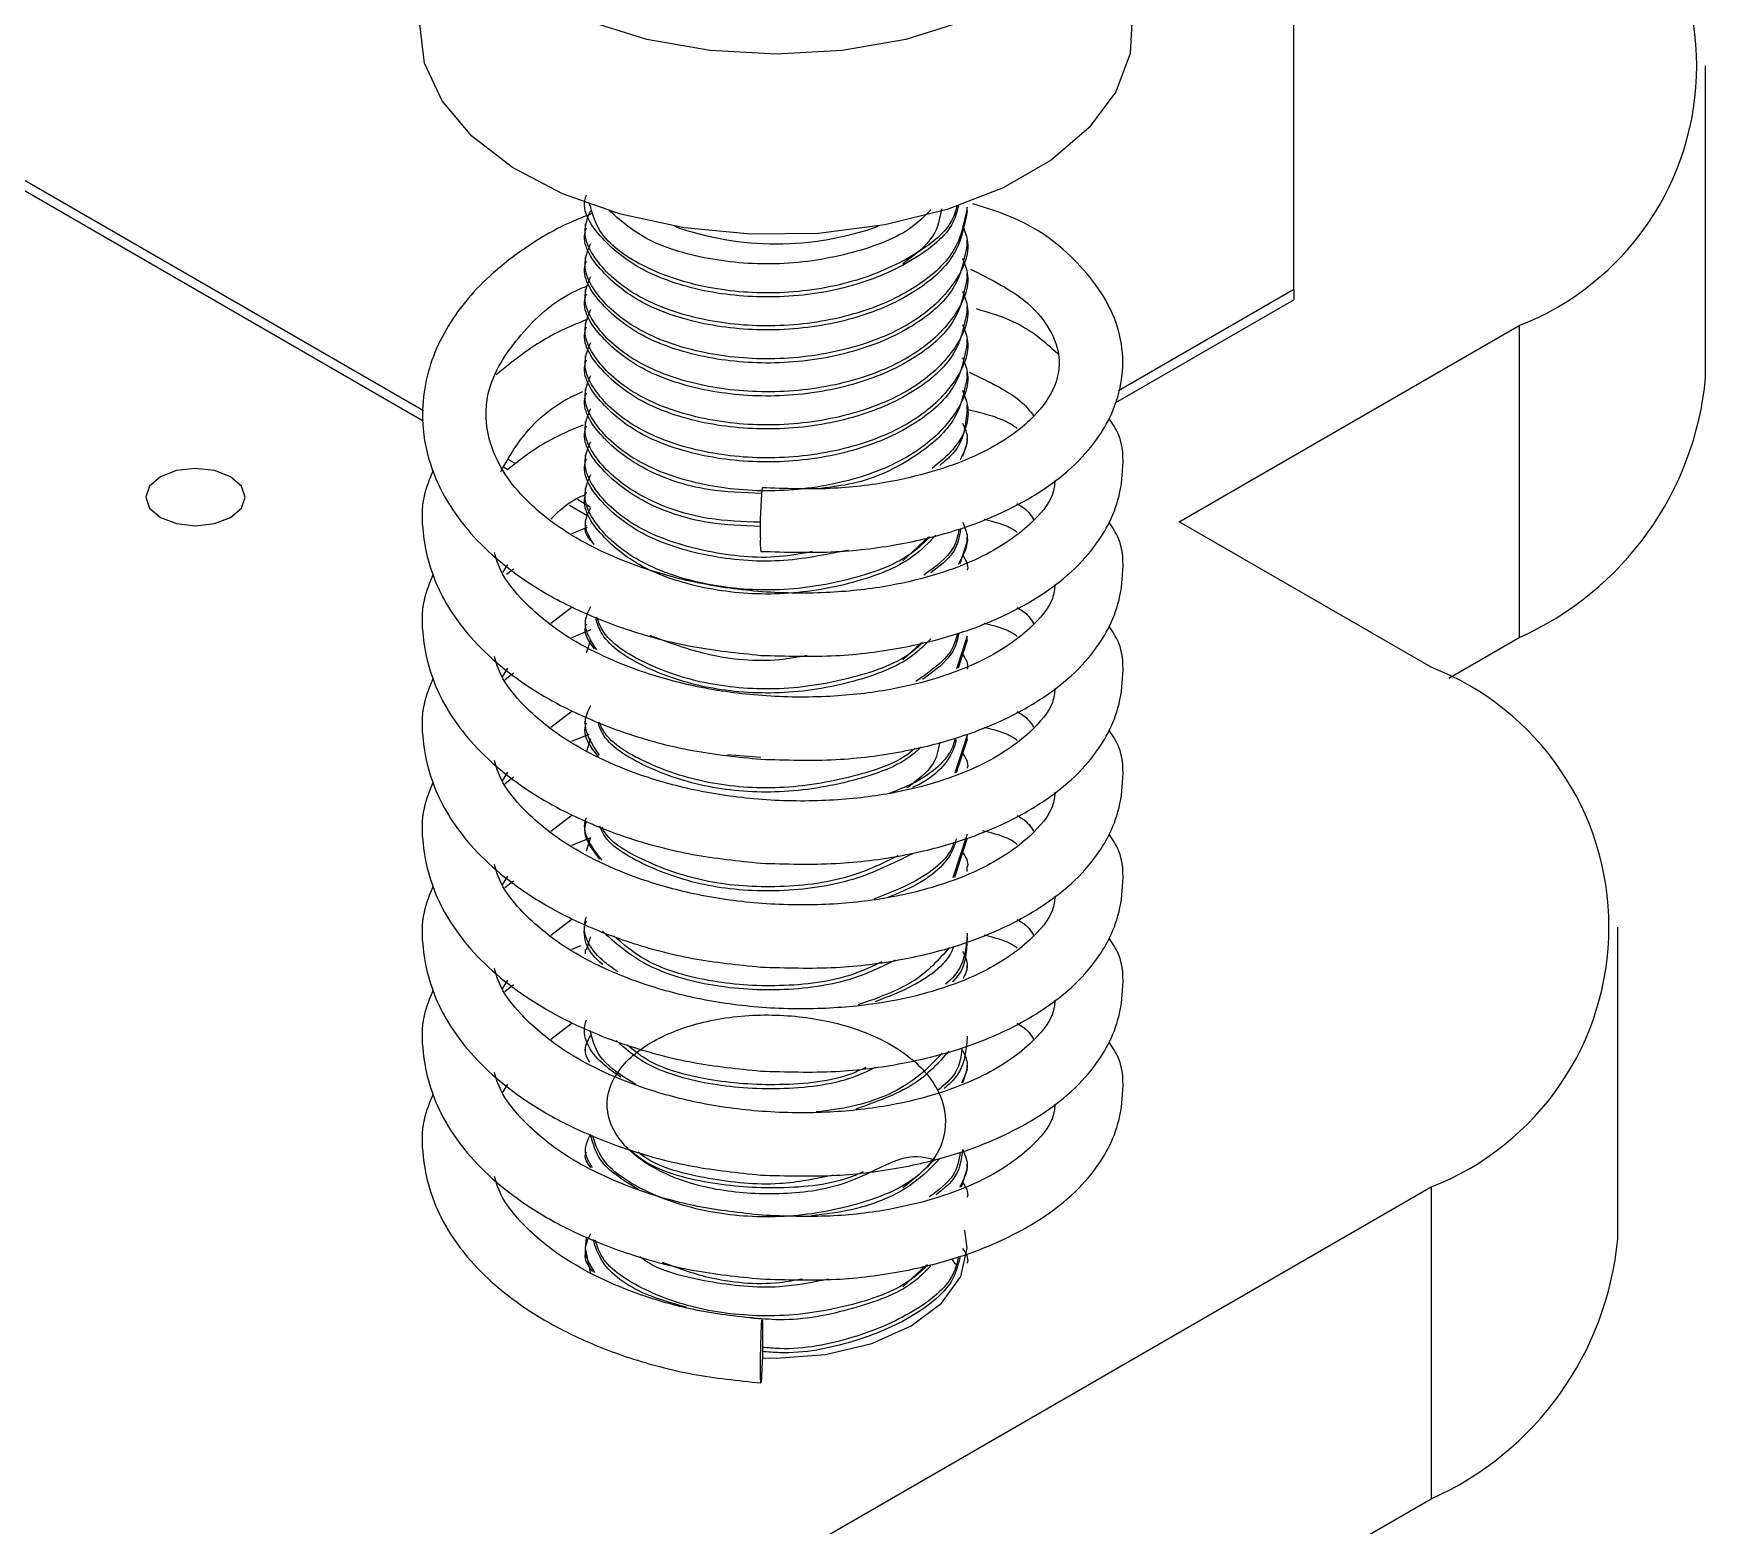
# Model space of a CAD drawing. Header units: millimetres. Extents: x 5 to 292, y 4 to 204.
# Drawn here: x 238.32 to 251.45, y 137.35 to 149.07 of the extents above; entities that cross this region are included whole.
import ezdxf

# ---------------------------------------------------------------- set-up
doc = ezdxf.new("R2010")
doc.units = ezdxf.units.MM

msp = doc.modelspace()

# ---------------------------------------------------------------- linework, layer by layer
at = {"color": 7, "linetype": 'Continuous', "lineweight": 25}
for p, q in [((248.216, 147.063), (248.216, 155.636)), ((236.314, 148.954), (241.378, 146.03)), ((236.35, 149.014), (241.38, 146.11)), ((251.448, 146.368), (251.448, 148.818)), ((245.65, 147.675), (245.65, 147.708)), ((242.65, 147.578), (242.65, 147.546)), ((245.65, 147.416), (245.65, 147.449)), ((242.65, 147.319), (242.65, 147.287)), ((245.65, 147.157), (245.65, 147.189)), ((242.65, 147.06), (242.65, 147.027)), ((246.816, 146.173), (248.216, 146.981)), ((246.838, 146.267), (248.216, 147.063)), ((248.216, 147.063), (248.216, 146.981)), ((245.65, 146.898), (245.65, 146.93)), ((242.65, 146.8), (242.65, 146.768)), ((247.315, 145.236), (249.984, 146.777)), ((249.984, 146.777), (249.984, 144.327)), ((245.65, 146.638), (245.65, 146.671)), ((242.65, 146.541), (242.65, 146.509)), ((245.65, 146.379), (245.65, 146.412)), ((242.65, 146.282), (242.65, 146.25)), ((245.65, 146.12), (245.65, 146.152)), ((242.65, 146.023), (242.65, 145.99)), ((242.65, 145.763), (242.65, 145.731)), ((245.649, 145.861), (245.614, 145.75)), ((245.65, 145.861), (245.65, 145.893)), ((242.01, 145.665), (242.043, 145.646)), ((242.048, 145.725), (242.103, 145.693)), ((242.65, 145.504), (242.65, 145.472)), ((242.588, 145.413), (242.69, 145.354)), ((242.526, 145.367), (242.671, 145.283)), ((242.65, 145.245), (242.65, 145.212)), ((242.664, 145.191), (242.543, 145.142)), ((245.346, 145.117), (245.145, 144.93)), ((245.65, 145.083), (245.65, 145.115)), ((249.294, 144.093), (247.315, 145.236)), ((245.649, 145.083), (245.592, 144.906)), ((242.003, 144.838), (242.043, 144.901)), ((242.087, 144.864), (242.033, 144.821)), ((242.379, 144.439), (242.548, 144.567)), ((242.65, 144.467), (242.65, 144.435)), ((242.693, 144.387), (242.543, 144.325)), ((245.649, 144.338), (245.566, 144.082)), ((245.65, 144.305), (245.65, 144.338)), ((249.433, 144.009), (249.984, 144.327)), ((242.659, 144.207), (242.693, 144.311)), ((245.289, 144.286), (245.145, 144.152)), ((245.649, 144.305), (245.578, 144.085)), ((242, 144.017), (242.043, 144.085)), ((242.087, 144.047), (242.018, 143.993)), ((242.379, 143.623), (242.548, 143.75)), ((242.65, 143.689), (242.65, 143.657)), ((242.679, 143.565), (242.543, 143.509)), ((242.659, 143.429), (242.693, 143.534)), ((245.649, 143.56), (245.552, 143.261)), ((245.65, 143.527), (245.65, 143.56)), ((244.03, 143.385), (243.766, 143.405)), ((245.649, 143.527), (245.564, 143.264)), ((242, 143.2), (242.043, 143.268)), ((242.087, 143.231), (242.018, 143.176)), ((242.379, 142.806), (242.548, 142.934)), ((242.693, 142.754), (242.543, 142.692)), ((242.659, 142.652), (242.693, 142.756)), ((245.649, 142.782), (245.538, 142.44)), ((245.649, 142.75), (245.55, 142.443)), ((245.65, 142.49), (245.65, 142.523)), ((242, 142.384), (242.043, 142.452)), ((242.087, 142.414), (242.018, 142.36)), ((242.379, 141.99), (242.548, 142.117)), ((242.659, 141.874), (242.693, 141.978)), ((250.759, 139.602), (250.759, 142.052)), ((242.616, 141.906), (242.543, 141.876)), ((242.65, 141.875), (242.65, 141.842)), ((245.65, 141.713), (245.65, 141.745)), ((242, 141.567), (242.043, 141.635)), ((242.087, 141.598), (242.018, 141.543)), ((242.379, 141.173), (242.548, 141.3)), ((242.65, 141.097), (242.65, 141.064)), ((245.649, 140.935), (245.614, 140.825)), ((245.65, 140.935), (245.65, 140.967)), ((242, 140.751), (242.043, 140.819)), ((242.65, 140.319), (242.65, 140.287)), ((245.649, 140.157), (245.602, 140.01)), ((245.65, 140.157), (245.65, 140.19)), ((243.319, 136.561), (249.294, 140.011)), ((249.294, 140.011), (249.294, 137.561)), ((242.65, 139.541), (242.65, 139.531)), ((245.328, 139.397), (245.145, 139.226)), ((245.526, 139.447), (245.558, 139.401)), ((243.319, 134.112), (249.294, 137.561))]:
    msp.add_line(p, q, dxfattribs=at)
at = {"color": 7, "linetype": 'Continuous', "lineweight": 25, "flags": 128}
for points in [[(246.945, 149.207), (246.93, 148.915), (246.817, 148.615), (246.608, 148.333), (246.309, 148.078), (245.933, 147.861), (245.492, 147.689), (245.003, 147.568), (244.483, 147.502), (243.95, 147.495), (243.426, 147.546), (242.927, 147.653), (242.472, 147.813), (242.078, 148.02), (241.759, 148.266), (241.527, 148.542), (241.389, 148.839), (241.351, 149.146), (241.356, 149.207)], [(245.626, 149.168), (245.167, 149.026), (244.669, 148.939), (244.15, 148.909), (243.632, 148.939), (243.133, 149.026), (242.674, 149.168)], [(239.865, 145.589), (239.739, 145.638), (239.589, 145.655), (239.44, 145.638), (239.314, 145.589), (239.229, 145.516), (239.199, 145.43), (239.229, 145.344), (239.314, 145.271), (239.44, 145.222), (239.589, 145.205), (239.739, 145.222), (239.865, 145.271), (239.95, 145.344), (239.979, 145.43), (239.95, 145.516), (239.865, 145.589)], [(242.657, 139.612), (242.65, 139.531), (242.688, 139.338)], [(244.04, 138.668), (244.15, 138.665), (244.538, 138.695), (244.9, 138.781), (245.211, 138.919), (245.449, 139.098), (245.599, 139.307), (245.65, 139.531), (245.63, 139.671)], [(244.043, 138.866), (244.042, 138.776), (244.041, 138.679), (244.038, 138.588), (244.034, 138.517), (244.031, 138.478), (244.028, 138.475), (244.026, 138.51), (244.026, 138.577), (244.026, 138.666), (244.028, 138.764), (244.031, 138.855), (244.034, 138.925), (244.038, 138.965), (244.041, 138.968), (244.042, 138.933), (244.043, 138.866)]]:
    msp.add_lwpolyline(points, dxfattribs=at)
at = {"color": 7, "linetype": 'Continuous', "lineweight": 25}
for centre, radius, start, end in [((249.189, 148.818), 2.19, 291.2683, 68.7316), ((244.15, 149.812), 2.392, 250.4576, 289.5425), ((248.968, 146.602), 2.492, 294.0679, 354.612), ((247.406, 145.189), 3.382, 174.6564, 181.3427), ((244.507, 145.073), 0.483, 175.7054, 188.2862), ((248.5, 142.052), 2.19, 291.2683, 68.7318), ((248.278, 139.836), 2.492, 294.0683, 354.6117)]:
    msp.add_arc(centre, radius, start, end, dxfattribs=at)
for points, knots in [([(245.581, 147.724), (245.57, 147.678), (245.531, 147.517), (245.239, 147.282), (244.763, 147.071), (244.183, 146.982), (243.602, 147.026), (243.094, 147.191), (242.764, 147.454), (242.616, 147.682), (242.656, 147.796), (242.659, 147.804)], [0, 0, 0, 0, 0.0530441, 0.185522, 0.3175727, 0.4534349, 0.5840381, 0.7182261, 0.8532737, 0.9897232, 1, 1, 1, 1]), ([(245.57, 147.722), (245.561, 147.688), (245.523, 147.538), (245.238, 147.315), (244.763, 147.104), (244.183, 147.014), (243.6, 147.058), (243.103, 147.223), (242.761, 147.464), (242.707, 147.653), (242.684, 147.735)], [0, 0, 0, 0, 0.041887, 0.182439, 0.322537, 0.466678, 0.605241, 0.747606, 0.890884, 1, 1, 1, 1]), ([(244.029, 145.004), (244.226, 144.998), (244.606, 144.986), (245.13, 145.054), (245.565, 145.162), (245.993, 145.328), (246.345, 145.54), (246.59, 145.773), (246.739, 145.982), (246.838, 146.2), (246.885, 146.461), (246.841, 146.838), (246.578, 147.251), (246.157, 147.589), (245.805, 147.7), (245.695, 147.735)], [0, 0, 0, 0, 0.08616, 0.165813, 0.237027, 0.298812, 0.397519, 0.464124, 0.510749, 0.56411, 0.624137, 0.689709, 0.819514, 0.943414, 1, 1, 1, 1]), ([(242.703, 147.657), (242.644, 147.634), (242.449, 147.558), (242.177, 147.393), (241.829, 147.123), (241.526, 146.751), (241.375, 146.331), (241.365, 145.934), (241.457, 145.565), (241.717, 145.14), (242.121, 144.793), (242.575, 144.541), (243.003, 144.373), (243.496, 144.242), (243.849, 144.206), (244.029, 144.187)], [0, 0, 0, 0, 0.029328, 0.096278, 0.156772, 0.258434, 0.362924, 0.42157, 0.498685, 0.596558, 0.711537, 0.776354, 0.84686, 0.921944, 1, 1, 1, 1]), ([(245.649, 147.676), (245.627, 147.557), (245.584, 147.322), (245.245, 147.022), (244.761, 146.813), (244.183, 146.723), (243.602, 146.767), (243.094, 146.931), (242.764, 147.194), (242.616, 147.423), (242.656, 147.537), (242.659, 147.545)], [0, 0, 0, 0, 0.1245, 0.246981, 0.369067, 0.494678, 0.615426, 0.739488, 0.864345, 0.990499, 1, 1, 1, 1]), ([(245.649, 147.708), (245.627, 147.589), (245.584, 147.354), (245.245, 147.054), (244.761, 146.845), (244.183, 146.755), (243.601, 146.799), (243.096, 146.964), (242.757, 147.227), (242.612, 147.491), (242.675, 147.639), (242.693, 147.682)], [0, 0, 0, 0, 0.1195661, 0.237194, 0.3544425, 0.4750753, 0.5910387, 0.710185, 0.8300945, 0.9512488, 1, 1, 1, 1]), ([(245.363, 147.687), (245.319, 147.641), (245.178, 147.495), (244.754, 147.334), (244.185, 147.24), (243.603, 147.287), (243.111, 147.438), (242.921, 147.608), (242.833, 147.687)], [0, 0, 0, 0, 0.084236, 0.270626, 0.462395, 0.646742, 0.836148, 1, 1, 1, 1]), ([(245.447, 147.694), (245.434, 147.62), (245.405, 147.459), (245.237, 147.332), (245.145, 147.263)], [0, 0, 0, 0, 0.458959, 1, 1, 1, 1]), ([(245.614, 147.565), (245.628, 147.527), (245.689, 147.374), (245.565, 147.095), (245.251, 146.795), (244.76, 146.586), (244.184, 146.496), (243.601, 146.54), (243.096, 146.704), (242.757, 146.968), (242.612, 147.231), (242.675, 147.38), (242.693, 147.422)], [0, 0, 0, 0, 0.037761, 0.153655, 0.266729, 0.379438, 0.4954, 0.606873, 0.721406, 0.836673, 0.953136, 1, 1, 1, 1]), ([(245.649, 147.416), (245.627, 147.298), (245.584, 147.062), (245.245, 146.762), (244.761, 146.553), (244.183, 146.463), (243.602, 146.508), (243.094, 146.672), (242.764, 146.935), (242.616, 147.164), (242.656, 147.278), (242.659, 147.286)], [0, 0, 0, 0, 0.1245, 0.246981, 0.369067, 0.494678, 0.615426, 0.739488, 0.864345, 0.990499, 1, 1, 1, 1]), ([(245.614, 147.306), (245.628, 147.268), (245.689, 147.115), (245.565, 146.835), (245.251, 146.536), (244.76, 146.326), (244.184, 146.237), (243.601, 146.281), (243.096, 146.445), (242.757, 146.709), (242.612, 146.972), (242.675, 147.12), (242.693, 147.163)], [0, 0, 0, 0, 0.037761, 0.153655, 0.266729, 0.379438, 0.4954, 0.606873, 0.721406, 0.836673, 0.953136, 1, 1, 1, 1]), ([(245.675, 147.222), (245.824, 147.147), (246.108, 147.003), (246.312, 146.749), (246.391, 146.517), (246.352, 146.287), (246.145, 146.007), (245.741, 145.737), (245.169, 145.557), (244.566, 145.484), (244.218, 145.497), (244.039, 145.504)], [0, 0, 0, 0, 0.115808, 0.221929, 0.317553, 0.436015, 0.535031, 0.66094, 0.814801, 0.904488, 1, 1, 1, 1]), ([(246.339, 145.561), (246.336, 145.524), (246.324, 145.415), (246.139, 145.19), (245.744, 144.921), (245.168, 144.739), (244.566, 144.671), (244.046, 144.675), (243.54, 144.745), (242.99, 144.895), (242.497, 145.133), (242.157, 145.419), (241.954, 145.697), (241.853, 145.993), (241.881, 146.34), (242.137, 146.726), (242.429, 146.995), (242.652, 147.084), (242.669, 147.091)], [0, 0, 0, 0, 0.03051, 0.09241, 0.171122, 0.267308, 0.323376, 0.383085, 0.44044, 0.493026, 0.579713, 0.643679, 0.687008, 0.750283, 0.829419, 0.912467, 0.993449, 1, 1, 1, 1]), ([(245.649, 147.157), (245.627, 147.038), (245.584, 146.803), (245.245, 146.503), (244.761, 146.294), (244.183, 146.204), (243.602, 146.248), (243.094, 146.413), (242.764, 146.676), (242.616, 146.904), (242.656, 147.018), (242.659, 147.026)], [0, 0, 0, 0, 0.1245, 0.246981, 0.369067, 0.494678, 0.615426, 0.739488, 0.864345, 0.990499, 1, 1, 1, 1]), ([(245.614, 147.047), (245.628, 147.009), (245.689, 146.855), (245.565, 146.576), (245.251, 146.277), (244.76, 146.067), (244.184, 145.977), (243.601, 146.021), (243.096, 146.186), (242.757, 146.449), (242.612, 146.713), (242.675, 146.861), (242.693, 146.904)], [0, 0, 0, 0, 0.037761, 0.153655, 0.266729, 0.379438, 0.4954, 0.606873, 0.721406, 0.836673, 0.953136, 1, 1, 1, 1]), ([(242.667, 146.826), (242.62, 146.807), (242.438, 146.736), (242.193, 146.59), (242.023, 146.449), (241.951, 146.39)], [0, 0, 0, 0, 0.1674255, 0.6472757, 1, 1, 1, 1]), ([(245.649, 146.898), (245.627, 146.779), (245.584, 146.544), (245.245, 146.244), (244.761, 146.035), (244.183, 145.945), (243.602, 145.989), (243.094, 146.154), (242.764, 146.417), (242.616, 146.645), (242.656, 146.759), (242.659, 146.767)], [0, 0, 0, 0, 0.1245, 0.246981, 0.369067, 0.494678, 0.615426, 0.739488, 0.864345, 0.990499, 1, 1, 1, 1]), ([(246.362, 146.555), (246.258, 146.648), (246.09, 146.798), (245.825, 146.878), (245.722, 146.909)], [0, 0, 0, 0, 0.613691, 1, 1, 1, 1]), ([(245.614, 146.787), (245.628, 146.75), (245.689, 146.596), (245.565, 146.317), (245.251, 146.017), (244.76, 145.808), (244.184, 145.718), (243.601, 145.762), (243.096, 145.927), (242.757, 146.19), (242.612, 146.454), (242.675, 146.602), (242.693, 146.645)], [0, 0, 0, 0, 0.037761, 0.153655, 0.266729, 0.379438, 0.4954, 0.606873, 0.721406, 0.836673, 0.953136, 1, 1, 1, 1]), ([(245.649, 146.639), (245.627, 146.52), (245.584, 146.285), (245.245, 145.985), (244.761, 145.776), (244.183, 145.686), (243.602, 145.73), (243.094, 145.894), (242.764, 146.157), (242.616, 146.386), (242.656, 146.5), (242.659, 146.508)], [0, 0, 0, 0, 0.1245, 0.246981, 0.369067, 0.494678, 0.615426, 0.739488, 0.864345, 0.990499, 1, 1, 1, 1]), ([(245.614, 146.528), (245.628, 146.49), (245.689, 146.337), (245.565, 146.058), (245.251, 145.758), (244.76, 145.549), (244.184, 145.459), (243.601, 145.503), (243.096, 145.667), (242.757, 145.931), (242.612, 146.194), (242.675, 146.343), (242.693, 146.385)], [0, 0, 0, 0, 0.037761, 0.153655, 0.266729, 0.379438, 0.4954, 0.606873, 0.721406, 0.836673, 0.953136, 1, 1, 1, 1]), ([(245.649, 146.379), (245.628, 146.26), (245.584, 146.024), (245.243, 145.73), (244.859, 145.543), (244.585, 145.509), (244.5, 145.499)], [0, 0, 0, 0, 0.293753, 0.582744, 0.870804, 1, 1, 1, 1]), ([(245.666, 146.411), (245.826, 146.335), (246.045, 146.231), (246.143, 146.105), (246.17, 146.071)], [0, 0, 0, 0, 0.7311026, 1, 1, 1, 1]), ([(241.986, 145.629), (242.039, 145.723), (242.162, 145.945), (242.418, 146.172), (242.627, 146.257), (242.631, 146.259)], [0, 0, 0, 0, 0.420338, 0.989166, 1, 1, 1, 1]), ([(244.035, 145.459), (243.893, 145.464), (243.558, 145.475), (243.094, 145.638), (242.764, 145.897), (242.616, 146.127), (242.656, 146.241), (242.659, 146.249)], [0, 0, 0, 0, 0.189943, 0.451265, 0.714261, 0.979987, 1, 1, 1, 1]), ([(245.614, 146.269), (245.628, 146.231), (245.688, 146.078), (245.607, 145.848), (245.432, 145.703), (245.374, 145.654)], [0, 0, 0, 0, 0.177985, 0.724245, 1, 1, 1, 1]), ([(244.027, 145.233), (243.888, 145.237), (243.555, 145.249), (243.096, 145.411), (242.757, 145.671), (242.612, 145.935), (242.675, 146.083), (242.693, 146.126)], [0, 0, 0, 0, 0.172083, 0.413287, 0.656037, 0.901306, 1, 1, 1, 1]), ([(244.029, 144.187), (244.226, 144.181), (244.606, 144.17), (245.13, 144.237), (245.565, 144.346), (245.993, 144.511), (246.345, 144.723), (246.59, 144.957), (246.739, 145.166), (246.839, 145.384), (246.879, 145.642), (246.875, 145.884), (246.79, 146.009), (246.761, 146.051)], [0, 0, 0, 0, 0.119207, 0.229409, 0.327938, 0.413421, 0.549986, 0.642137, 0.706645, 0.780473, 0.863523, 0.954244, 1, 1, 1, 1]), ([(245.649, 146.12), (245.638, 145.998), (245.624, 145.837), (245.472, 145.71), (245.435, 145.679)], [0, 0, 0, 0, 0.758799, 1, 1, 1, 1]), ([(246.043, 145.969), (246.034, 145.975), (245.935, 146.049), (245.785, 146.085), (245.649, 146.118)], [0, 0, 0, 0, 0.093321, 1, 1, 1, 1]), ([(242.635, 145.996), (242.599, 145.982), (242.428, 145.914), (242.227, 145.796), (242.086, 145.681), (242.043, 145.646)], [0, 0, 0, 0, 0.157767, 0.746808, 1, 1, 1, 1]), ([(244.026, 145.2), (243.888, 145.205), (243.556, 145.217), (243.094, 145.379), (242.764, 145.638), (242.616, 145.867), (242.656, 145.981), (242.659, 145.989)], [0, 0, 0, 0, 0.186897, 0.449202, 0.713186, 0.979911, 1, 1, 1, 1]), ([(245.614, 146.01), (245.631, 145.972), (245.674, 145.877), (245.624, 145.781), (245.594, 145.723)], [0, 0, 0, 0, 0.397536, 1, 1, 1, 1]), ([(244.433, 145.002), (244.348, 144.986), (244.079, 144.936), (243.6, 144.989), (243.096, 145.148), (242.757, 145.413), (242.612, 145.676), (242.675, 145.824), (242.693, 145.867)], [0, 0, 0, 0, 0.093296, 0.2936, 0.499402, 0.706522, 0.915792, 1, 1, 1, 1]), ([(241.456, 145.641), (241.428, 145.574), (241.361, 145.416), (241.37, 145.116), (241.455, 144.749), (241.717, 144.324), (242.121, 143.977), (242.575, 143.725), (243.003, 143.556), (243.496, 143.425), (243.849, 143.389), (244.029, 143.371)], [0, 0, 0, 0, 0.063842, 0.15002, 0.263338, 0.407158, 0.576115, 0.671361, 0.774967, 0.8853, 1, 1, 1, 1]), ([(244.714, 145.013), (244.536, 144.977), (244.175, 144.903), (243.601, 144.954), (243.094, 145.116), (242.764, 145.38), (242.616, 145.608), (242.656, 145.722), (242.659, 145.73)], [0, 0, 0, 0, 0.188877, 0.382697, 0.581837, 0.782253, 0.984749, 1, 1, 1, 1]), ([(245.356, 145.119), (245.314, 145.076), (245.175, 144.933), (244.754, 144.774), (244.185, 144.68), (243.601, 144.725), (243.096, 144.89), (242.757, 145.153), (242.612, 145.417), (242.675, 145.565), (242.693, 145.608)], [0, 0, 0, 0, 0.061607, 0.205844, 0.354245, 0.496902, 0.643474, 0.790985, 0.940027, 1, 1, 1, 1]), ([(242.379, 145.256), (242.446, 145.324), (242.52, 145.398), (242.641, 145.446), (242.652, 145.451)], [0, 0, 0, 0, 0.908629, 1, 1, 1, 1]), ([(245.404, 145.131), (245.348, 145.073), (245.196, 144.912), (244.755, 144.741), (244.185, 144.648), (243.601, 144.693), (243.094, 144.857), (242.764, 145.12), (242.616, 145.349), (242.656, 145.463), (242.659, 145.471)], [0, 0, 0, 0, 0.085938, 0.234134, 0.386608, 0.53318, 0.683774, 0.835334, 0.988467, 1, 1, 1, 1]), ([(246.039, 145.379), (246.054, 145.371), (246.122, 145.334), (246.149, 145.29), (246.17, 145.255)], [0, 0, 0, 0, 0.219526, 1, 1, 1, 1]), ([(242.72, 145.057), (242.685, 145.111), (242.624, 145.208), (242.672, 145.305), (242.693, 145.348)], [0, 0, 0, 0, 0.5619509, 1, 1, 1, 1]), ([(246.043, 145.152), (246.034, 145.159), (245.968, 145.208), (245.868, 145.233), (245.782, 145.254)], [0, 0, 0, 0, 0.139492, 1, 1, 1, 1]), ([(242.693, 145.089), (242.669, 145.122), (242.639, 145.162), (242.656, 145.204), (242.659, 145.212)], [0, 0, 0, 0, 0.805261, 1, 1, 1, 1]), ([(244.029, 143.371), (244.226, 143.365), (244.606, 143.353), (245.13, 143.421), (245.565, 143.529), (245.993, 143.695), (246.345, 143.907), (246.59, 144.14), (246.739, 144.349), (246.839, 144.567), (246.879, 144.826), (246.875, 145.067), (246.79, 145.193), (246.761, 145.235)], [0, 0, 0, 0, 0.119207, 0.229409, 0.327938, 0.413421, 0.549986, 0.642137, 0.706645, 0.780473, 0.863523, 0.954244, 1, 1, 1, 1]), ([(245.586, 145.178), (245.575, 145.127), (245.548, 144.991), (245.401, 144.884), (245.31, 144.818)], [0, 0, 0, 0, 0.3803705, 1, 1, 1, 1]), ([(245.598, 145.183), (245.587, 145.118), (245.565, 144.988), (245.431, 144.886), (245.363, 144.835)], [0, 0, 0, 0, 0.4998881, 1, 1, 1, 1]), ([(245.614, 145.232), (245.63, 145.194), (245.678, 145.085), (245.619, 144.974), (245.58, 144.902)], [0, 0, 0, 0, 0.345543, 1, 1, 1, 1]), ([(246.339, 144.744), (246.336, 144.708), (246.324, 144.599), (246.139, 144.373), (245.744, 144.105), (245.168, 143.923), (244.566, 143.854), (244.046, 143.859), (243.54, 143.928), (242.991, 144.078), (242.495, 144.316), (242.161, 144.603), (241.985, 144.828), (241.951, 144.945), (241.937, 144.994)], [0, 0, 0, 0, 0.042517, 0.128778, 0.238468, 0.372509, 0.450643, 0.533851, 0.613778, 0.687059, 0.807863, 0.897003, 0.957384, 1, 1, 1, 1]), ([(245.614, 144.973), (245.638, 144.935), (245.663, 144.896), (245.65, 144.857), (245.649, 144.856)], [0, 0, 0, 0, 0.975272, 1, 1, 1, 1]), ([(241.456, 144.825), (241.428, 144.758), (241.361, 144.599), (241.37, 144.3), (241.455, 143.933), (241.717, 143.507), (242.121, 143.16), (242.575, 142.908), (243.003, 142.739), (243.496, 142.609), (243.849, 142.573), (244.029, 142.554)], [0, 0, 0, 0, 0.063842, 0.15002, 0.263338, 0.407158, 0.576115, 0.671361, 0.774967, 0.8853, 1, 1, 1, 1]), ([(242.741, 144.23), (242.694, 144.301), (242.62, 144.414), (242.673, 144.528), (242.693, 144.571)], [0, 0, 0, 0, 0.624793, 1, 1, 1, 1]), ([(245.363, 144.316), (245.319, 144.271), (245.178, 144.125), (244.754, 143.963), (244.186, 143.87), (243.598, 143.915), (243.107, 144.081), (242.796, 144.285), (242.747, 144.432), (242.734, 144.473)], [0, 0, 0, 0, 0.076561, 0.245968, 0.420266, 0.587816, 0.759966, 0.933218, 1, 1, 1, 1]), ([(245.298, 144.288), (245.274, 144.264), (245.149, 144.14), (244.751, 143.997), (244.187, 143.902), (243.597, 143.947), (243.108, 144.113), (242.802, 144.311), (242.754, 144.452), (242.742, 144.486)], [0, 0, 0, 0, 0.043388, 0.221008, 0.403754, 0.579427, 0.759921, 0.941572, 1, 1, 1, 1]), ([(246.039, 144.563), (246.054, 144.555), (246.122, 144.518), (246.149, 144.473), (246.17, 144.438)], [0, 0, 0, 0, 0.219526, 1, 1, 1, 1]), ([(242.723, 144.238), (242.68, 144.295), (242.631, 144.36), (242.656, 144.426), (242.659, 144.434)], [0, 0, 0, 0, 0.877898, 1, 1, 1, 1]), ([(244.393, 144.186), (244.321, 144.173), (244.066, 144.126), (243.605, 144.173), (243.306, 144.287), (243.16, 144.343)], [0, 0, 0, 0, 0.16732, 0.593093, 1, 1, 1, 1]), ([(244.029, 142.554), (244.226, 142.548), (244.606, 142.537), (245.13, 142.604), (245.565, 142.712), (245.993, 142.878), (246.345, 143.09), (246.59, 143.323), (246.739, 143.532), (246.839, 143.751), (246.879, 144.009), (246.875, 144.251), (246.79, 144.376), (246.761, 144.418)], [0, 0, 0, 0, 0.119207, 0.229409, 0.327938, 0.413421, 0.549986, 0.642137, 0.706645, 0.780473, 0.863523, 0.954244, 1, 1, 1, 1]), ([(245.572, 144.357), (245.563, 144.321), (245.528, 144.178), (245.367, 144.066), (245.247, 143.982)], [0, 0, 0, 0, 0.254323, 1, 1, 1, 1]), ([(245.583, 144.361), (245.573, 144.312), (245.544, 144.175), (245.395, 144.067), (245.3, 143.998)], [0, 0, 0, 0, 0.358338, 1, 1, 1, 1]), ([(246.043, 144.335), (246.034, 144.342), (245.968, 144.392), (245.868, 144.417), (245.782, 144.438)], [0, 0, 0, 0, 0.1394922, 1, 1, 1, 1]), ([(245.614, 144.195), (245.638, 144.157), (245.663, 144.118), (245.65, 144.079), (245.649, 144.078)], [0, 0, 0, 0, 0.975272, 1, 1, 1, 1]), ([(246.339, 143.927), (246.336, 143.891), (246.324, 143.782), (246.139, 143.557), (245.744, 143.288), (245.168, 143.106), (244.566, 143.038), (244.046, 143.042), (243.54, 143.112), (242.991, 143.262), (242.495, 143.5), (242.161, 143.786), (241.985, 144.011), (241.951, 144.129), (241.937, 144.177)], [0, 0, 0, 0, 0.0425174, 0.1287781, 0.2384682, 0.3725085, 0.4506426, 0.5338506, 0.6137782, 0.6870594, 0.8078633, 0.8970033, 0.9573841, 1, 1, 1, 1]), ([(241.456, 144.008), (241.428, 143.941), (241.361, 143.783), (241.37, 143.483), (241.455, 143.116), (241.717, 142.691), (242.121, 142.344), (242.575, 142.092), (243.003, 141.923), (243.496, 141.792), (243.849, 141.756), (244.029, 141.738)], [0, 0, 0, 0, 0.063842, 0.15002, 0.263338, 0.407158, 0.576115, 0.671361, 0.774967, 0.8853, 1, 1, 1, 1]), ([(242.761, 143.404), (242.702, 143.49), (242.615, 143.62), (242.673, 143.75), (242.693, 143.793)], [0, 0, 0, 0, 0.671867, 1, 1, 1, 1]), ([(245.24, 143.457), (245.234, 143.451), (245.124, 143.348), (244.748, 143.221), (244.188, 143.124), (243.596, 143.17), (243.111, 143.336), (242.815, 143.519), (242.769, 143.643), (242.762, 143.661)], [0, 0, 0, 0, 0.011602, 0.200456, 0.394762, 0.581547, 0.773458, 0.966599, 1, 1, 1, 1]), ([(246.039, 143.746), (246.054, 143.738), (246.122, 143.701), (246.149, 143.657), (246.17, 143.622)], [0, 0, 0, 0, 0.219526, 1, 1, 1, 1]), ([(242.753, 143.391), (242.691, 143.471), (242.624, 143.559), (242.656, 143.648), (242.659, 143.656)], [0, 0, 0, 0, 0.909921, 1, 1, 1, 1]), ([(245.288, 143.469), (245.267, 143.448), (245.145, 143.328), (244.751, 143.187), (244.187, 143.092), (243.597, 143.137), (243.11, 143.303), (242.809, 143.494), (242.762, 143.625), (242.753, 143.651)], [0, 0, 0, 0, 0.038818, 0.220038, 0.406488, 0.585721, 0.769874, 0.955207, 1, 1, 1, 1]), ([(244.029, 141.738), (244.226, 141.732), (244.606, 141.72), (245.13, 141.788), (245.565, 141.896), (245.993, 142.062), (246.345, 142.274), (246.59, 142.507), (246.739, 142.716), (246.839, 142.934), (246.879, 143.193), (246.875, 143.434), (246.79, 143.56), (246.761, 143.602)], [0, 0, 0, 0, 0.119207, 0.229409, 0.327938, 0.413421, 0.549986, 0.642137, 0.706645, 0.780473, 0.863523, 0.954244, 1, 1, 1, 1]), ([(245.558, 143.537), (245.552, 143.515), (245.514, 143.379), (245.325, 143.215), (245.101, 143.127), (245.039, 143.102)], [0, 0, 0, 0, 0.120449, 0.755662, 1, 1, 1, 1]), ([(246.043, 143.519), (246.034, 143.526), (245.968, 143.575), (245.868, 143.6), (245.782, 143.621)], [0, 0, 0, 0, 0.1394922, 1, 1, 1, 1]), ([(245.434, 143.506), (245.423, 143.446), (245.398, 143.31), (245.255, 143.203), (245.175, 143.143)], [0, 0, 0, 0, 0.440982, 1, 1, 1, 1]), ([(245.564, 143.523), (245.556, 143.495), (245.517, 143.353), (245.378, 143.216), (245.221, 143.148), (245.22, 143.148)], [0, 0, 0, 0, 0.195433, 0.999013, 1, 1, 1, 1]), ([(245.614, 143.417), (245.638, 143.379), (245.663, 143.341), (245.65, 143.302), (245.649, 143.301)], [0, 0, 0, 0, 0.975272, 1, 1, 1, 1]), ([(246.339, 143.111), (246.336, 143.075), (246.324, 142.966), (246.139, 142.74), (245.744, 142.472), (245.168, 142.29), (244.566, 142.221), (244.046, 142.226), (243.54, 142.295), (242.991, 142.445), (242.495, 142.683), (242.161, 142.969), (241.985, 143.195), (241.951, 143.312), (241.937, 143.361)], [0, 0, 0, 0, 0.0425174, 0.1287781, 0.2384681, 0.3725085, 0.4506426, 0.5338506, 0.6137783, 0.6870594, 0.8078633, 0.8970033, 0.9573841, 1, 1, 1, 1]), ([(241.456, 143.192), (241.428, 143.124), (241.361, 142.966), (241.37, 142.667), (241.455, 142.3), (241.717, 141.874), (242.121, 141.527), (242.575, 141.275), (243.003, 141.106), (243.496, 140.976), (243.849, 140.939), (244.029, 140.921)], [0, 0, 0, 0, 0.063842, 0.15002, 0.263338, 0.407158, 0.576115, 0.671361, 0.774967, 0.8853, 1, 1, 1, 1]), ([(242.782, 142.577), (242.702, 142.68), (242.617, 142.791), (242.656, 142.903), (242.659, 142.911)], [0, 0, 0, 0, 0.928481, 1, 1, 1, 1]), ([(242.765, 142.586), (242.696, 142.675), (242.621, 142.772), (242.656, 142.87), (242.659, 142.878)], [0, 0, 0, 0, 0.918536, 1, 1, 1, 1]), ([(246.039, 142.93), (246.054, 142.922), (246.122, 142.885), (246.149, 142.84), (246.17, 142.805)], [0, 0, 0, 0, 0.219526, 1, 1, 1, 1]), ([(245.22, 142.629), (245.071, 142.554), (244.768, 142.401), (244.183, 142.317), (243.598, 142.359), (243.111, 142.526), (242.817, 142.707), (242.771, 142.828), (242.765, 142.844)], [0, 0, 0, 0, 0.1917977, 0.3893752, 0.5793048, 0.7744474, 0.9708402, 1, 1, 1, 1]), ([(245.105, 142.612), (244.991, 142.556), (244.723, 142.423), (244.182, 142.35), (243.597, 142.391), (243.114, 142.559), (242.827, 142.727), (242.783, 142.835), (242.781, 142.837)], [0, 0, 0, 0, 0.155658, 0.368497, 0.573097, 0.783313, 0.994875, 1, 1, 1, 1]), ([(244.029, 140.921), (244.226, 140.915), (244.606, 140.903), (245.13, 140.971), (245.565, 141.079), (245.993, 141.245), (246.345, 141.457), (246.59, 141.69), (246.739, 141.899), (246.839, 142.117), (246.879, 142.376), (246.875, 142.618), (246.79, 142.743), (246.761, 142.785)], [0, 0, 0, 0, 0.119207, 0.229409, 0.327938, 0.413421, 0.549986, 0.642137, 0.706645, 0.780473, 0.863523, 0.954244, 1, 1, 1, 1]), ([(245.564, 142.745), (245.556, 142.717), (245.518, 142.575), (245.319, 142.401), (245.088, 142.31), (245.019, 142.283)], [0, 0, 0, 0, 0.1455783, 0.7441657, 1, 1, 1, 1]), ([(246.043, 142.702), (246.034, 142.709), (245.965, 142.761), (245.861, 142.787), (245.77, 142.809)], [0, 0, 0, 0, 0.133525, 1, 1, 1, 1]), ([(245.544, 142.717), (245.542, 142.709), (245.505, 142.588), (245.287, 142.415), (245.021, 142.312), (244.917, 142.271)], [0, 0, 0, 0, 0.03856, 0.623187, 1, 1, 1, 1]), ([(245.614, 142.639), (245.638, 142.602), (245.663, 142.563), (245.65, 142.524), (245.649, 142.523)], [0, 0, 0, 0, 0.975272, 1, 1, 1, 1]), ([(246.339, 142.294), (246.336, 142.258), (246.324, 142.149), (246.139, 141.924), (245.744, 141.655), (245.168, 141.473), (244.566, 141.405), (244.046, 141.409), (243.54, 141.479), (242.991, 141.629), (242.495, 141.866), (242.161, 142.153), (241.985, 142.378), (241.951, 142.495), (241.937, 142.544)], [0, 0, 0, 0, 0.042517, 0.128778, 0.238468, 0.372508, 0.450643, 0.533851, 0.613778, 0.687059, 0.807863, 0.897003, 0.957384, 1, 1, 1, 1]), ([(241.456, 142.375), (241.428, 142.308), (241.361, 142.149), (241.37, 141.85), (241.455, 141.483), (241.717, 141.058), (242.121, 140.71), (242.575, 140.459), (243.003, 140.29), (243.496, 140.159), (243.849, 140.123), (244.029, 140.104)], [0, 0, 0, 0, 0.063842, 0.15002, 0.263338, 0.407158, 0.576115, 0.671361, 0.774967, 0.8853, 1, 1, 1, 1]), ([(242.788, 141.758), (242.787, 141.759), (242.671, 141.846), (242.617, 141.979), (242.656, 142.093), (242.659, 142.101)], [0, 0, 0, 0, 0.007583, 0.930491, 1, 1, 1, 1]), ([(242.906, 141.701), (242.864, 141.73), (242.701, 141.844), (242.616, 142.011), (242.656, 142.125), (242.659, 142.133)], [0, 0, 0, 0, 0.246804, 0.947246, 1, 1, 1, 1]), ([(246.039, 142.113), (246.054, 142.105), (246.122, 142.068), (246.149, 142.024), (246.17, 141.989)], [0, 0, 0, 0, 0.219526, 1, 1, 1, 1]), ([(245.084, 141.792), (244.977, 141.74), (244.715, 141.611), (244.18, 141.54), (243.604, 141.582), (243.089, 141.744), (242.886, 141.927), (242.785, 142.019)], [0, 0, 0, 0, 0.148701, 0.364632, 0.572204, 0.785474, 1, 1, 1, 1]), ([(244.979, 141.78), (244.905, 141.744), (244.675, 141.634), (244.179, 141.573), (243.606, 141.615), (243.129, 141.759), (242.951, 141.916), (242.875, 141.983)], [0, 0, 0, 0, 0.1136635, 0.3545761, 0.5861634, 0.8241072, 1, 1, 1, 1]), ([(244.029, 140.104), (244.226, 140.098), (244.606, 140.087), (245.13, 140.155), (245.565, 140.263), (245.993, 140.429), (246.345, 140.641), (246.59, 140.874), (246.739, 141.083), (246.839, 141.301), (246.879, 141.56), (246.875, 141.801), (246.79, 141.927), (246.761, 141.969)], [0, 0, 0, 0, 0.119207, 0.229409, 0.327938, 0.413421, 0.549986, 0.642137, 0.706645, 0.780473, 0.863523, 0.954244, 1, 1, 1, 1]), ([(245.649, 142.004), (245.641, 141.882), (245.632, 141.737), (245.5, 141.622), (245.48, 141.605)], [0, 0, 0, 0, 0.84985, 1, 1, 1, 1]), ([(245.649, 141.972), (245.646, 141.848), (245.643, 141.723), (245.534, 141.623), (245.533, 141.622)], [0, 0, 0, 0, 0.988331, 1, 1, 1, 1]), ([(246.043, 141.886), (246.034, 141.893), (245.968, 141.942), (245.868, 141.967), (245.782, 141.988)], [0, 0, 0, 0, 0.139492, 1, 1, 1, 1]), ([(245.51, 141.892), (245.426, 141.796), (245.258, 141.605), (244.948, 141.495), (244.794, 141.441)], [0, 0, 0, 0, 0.502896, 1, 1, 1, 1]), ([(245.542, 141.9), (245.54, 141.895), (245.503, 141.775), (245.291, 141.607), (245.029, 141.505), (244.928, 141.466)], [0, 0, 0, 0, 0.027389, 0.627803, 1, 1, 1, 1]), ([(245.614, 141.862), (245.632, 141.824), (245.668, 141.753), (245.634, 141.681), (245.618, 141.648)], [0, 0, 0, 0, 0.532476, 1, 1, 1, 1]), ([(246.339, 141.478), (246.336, 141.442), (246.324, 141.333), (246.139, 141.107), (245.744, 140.839), (245.168, 140.657), (244.566, 140.588), (244.046, 140.593), (243.54, 140.662), (242.991, 140.812), (242.495, 141.05), (242.161, 141.336), (241.985, 141.562), (241.951, 141.679), (241.937, 141.727)], [0, 0, 0, 0, 0.0425174, 0.1287782, 0.2384682, 0.3725085, 0.4506426, 0.5338506, 0.6137783, 0.6870594, 0.8078633, 0.8970033, 0.9573841, 1, 1, 1, 1]), ([(241.456, 141.559), (241.428, 141.491), (241.361, 141.333), (241.37, 141.034), (241.455, 140.667), (241.717, 140.241), (242.121, 139.894), (242.575, 139.642), (243.003, 139.473), (243.496, 139.343), (243.849, 139.306), (244.029, 139.288)], [0, 0, 0, 0, 0.063842, 0.15002, 0.263338, 0.407158, 0.576115, 0.671361, 0.774967, 0.8853, 1, 1, 1, 1]), ([(242.929, 140.873), (242.879, 140.908), (242.707, 141.027), (242.616, 141.201), (242.656, 141.315), (242.659, 141.323)], [0, 0, 0, 0, 0.2809243, 0.9496356, 1, 1, 1, 1]), ([(245.38, 140.226), (245.304, 140.246), (245.163, 140.283), (244.686, 140.003), (244.181, 139.942), (243.663, 139.974), (243.219, 140.119), (242.909, 140.351), (242.786, 140.641), (242.882, 140.935), (243.176, 141.176), (243.599, 141.329), (244.082, 141.379), (244.604, 141.323), (245.086, 141.142), (245.408, 140.852), (245.509, 140.53), (245.426, 140.228), (245.232, 140.074), (245.145, 140.004)], [0, 0, 0, 0, 0.067661, 0.125169, 0.184338, 0.241216, 0.299655, 0.35847, 0.417893, 0.479744, 0.540124, 0.594822, 0.651124, 0.70538, 0.770488, 0.836076, 0.892874, 0.952009, 1, 1, 1, 1]), ([(242.685, 140.991), (242.67, 141.018), (242.63, 141.087), (242.669, 141.157), (242.693, 141.2)], [0, 0, 0, 0, 0.389834, 1, 1, 1, 1]), ([(243.048, 140.816), (242.946, 140.878), (242.75, 140.999), (242.709, 141.162), (242.689, 141.241)], [0, 0, 0, 0, 0.517191, 1, 1, 1, 1]), ([(245.649, 141.194), (245.641, 141.072), (245.63, 140.923), (245.493, 140.806), (245.47, 140.785)], [0, 0, 0, 0, 0.82704, 1, 1, 1, 1]), ([(246.039, 141.297), (246.054, 141.289), (246.122, 141.251), (246.149, 141.207), (246.17, 141.172)], [0, 0, 0, 0, 0.219526, 1, 1, 1, 1]), ([(244.928, 140.948), (244.871, 140.921), (244.656, 140.819), (244.178, 140.764), (243.606, 140.805), (243.137, 140.945), (242.964, 141.098), (242.893, 141.16)], [0, 0, 0, 0, 0.091993, 0.342324, 0.582964, 0.83021, 1, 1, 1, 1]), ([(244.853, 140.948), (244.819, 140.932), (244.627, 140.844), (244.176, 140.797), (243.609, 140.838), (243.178, 140.96), (243.028, 141.087), (242.983, 141.124)], [0, 0, 0, 0, 0.059357, 0.33899, 0.6078, 0.883987, 1, 1, 1, 1]), ([(244.029, 139.288), (244.226, 139.282), (244.606, 139.27), (245.13, 139.338), (245.565, 139.446), (245.993, 139.612), (246.345, 139.824), (246.59, 140.057), (246.739, 140.266), (246.839, 140.484), (246.879, 140.743), (246.875, 140.985), (246.79, 141.11), (246.761, 141.152)], [0, 0, 0, 0, 0.1192067, 0.2294094, 0.3279378, 0.4134209, 0.5499856, 0.6421374, 0.7066451, 0.7804729, 0.8635228, 0.9542444, 1, 1, 1, 1]), ([(245.453, 141.061), (245.383, 140.987), (245.218, 140.812), (244.847, 140.647), (244.561, 140.612), (244.464, 140.6)], [0, 0, 0, 0, 0.327133, 0.772169, 1, 1, 1, 1]), ([(245.506, 141.078), (245.423, 140.984), (245.251, 140.79), (244.935, 140.679), (244.774, 140.622)], [0, 0, 0, 0, 0.48787, 1, 1, 1, 1]), ([(245.61, 141.105), (245.6, 141.026), (245.584, 140.903), (245.462, 140.805), (245.417, 140.769)], [0, 0, 0, 0, 0.634348, 1, 1, 1, 1]), ([(245.614, 141.084), (245.631, 141.046), (245.671, 140.961), (245.628, 140.875), (245.604, 140.827)], [0, 0, 0, 0, 0.44316, 1, 1, 1, 1]), ([(244.039, 139.788), (243.868, 139.807), (243.54, 139.843), (242.991, 139.997), (242.495, 140.233), (242.161, 140.52), (241.985, 140.745), (241.951, 140.862), (241.937, 140.911)], [0, 0, 0, 0, 0.171464, 0.328669, 0.587822, 0.779048, 0.908579, 1, 1, 1, 1]), ([(241.456, 140.742), (241.428, 140.675), (241.361, 140.516), (241.37, 140.217), (241.455, 139.85), (241.717, 139.425), (242.121, 139.077), (242.575, 138.826), (243.003, 138.657), (243.496, 138.526), (243.849, 138.49), (244.029, 138.471)], [0, 0, 0, 0, 0.063842, 0.15002, 0.263338, 0.407158, 0.576115, 0.671361, 0.774967, 0.8853, 1, 1, 1, 1]), ([(246.339, 140.661), (246.336, 140.625), (246.324, 140.516), (246.139, 140.291), (245.744, 140.022), (245.168, 139.841), (244.566, 139.769), (244.218, 139.781), (244.039, 139.788)], [0, 0, 0, 0, 0.079643, 0.241225, 0.446695, 0.697777, 0.844136, 1, 1, 1, 1]), ([(242.706, 140.164), (242.679, 140.207), (242.627, 140.293), (242.671, 140.38), (242.693, 140.423)], [0, 0, 0, 0, 0.5052562, 1, 1, 1, 1]), ([(243.071, 139.988), (242.96, 140.056), (242.756, 140.18), (242.712, 140.347), (242.693, 140.423)], [0, 0, 0, 0, 0.54716, 1, 1, 1, 1]), ([(245.395, 140.23), (245.342, 140.174), (245.192, 140.017), (244.755, 139.847), (244.186, 139.755), (243.599, 139.799), (243.105, 139.964), (242.779, 140.187), (242.728, 140.355), (242.709, 140.416)], [0, 0, 0, 0, 0.089153, 0.250597, 0.4167, 0.576374, 0.740431, 0.905538, 1, 1, 1, 1]), ([(242.693, 140.163), (242.669, 140.196), (242.639, 140.237), (242.656, 140.278), (242.659, 140.286)], [0, 0, 0, 0, 0.805261, 1, 1, 1, 1]), ([(244.832, 140.129), (244.805, 140.116), (244.619, 140.032), (244.175, 139.987), (243.61, 140.028), (243.183, 140.147), (243.037, 140.27), (242.997, 140.304)], [0, 0, 0, 0, 0.048529, 0.334703, 0.6098, 0.892447, 1, 1, 1, 1]), ([(244.6, 140.102), (244.459, 140.074), (244.135, 140.009), (243.609, 140.066), (243.214, 140.166), (243.085, 140.268), (243.066, 140.284)], [0, 0, 0, 0, 0.258135, 0.59398, 0.939043, 1, 1, 1, 1]), ([(245.595, 140.283), (245.585, 140.22), (245.562, 140.09), (245.425, 139.986), (245.354, 139.932)], [0, 0, 0, 0, 0.476983, 1, 1, 1, 1]), ([(245.614, 140.306), (245.603, 140.224), (245.586, 140.092), (245.455, 139.988), (245.406, 139.949)], [0, 0, 0, 0, 0.626535, 1, 1, 1, 1]), ([(245.614, 140.306), (245.63, 140.268), (245.675, 140.169), (245.622, 140.068), (245.59, 140.006)], [0, 0, 0, 0, 0.379503, 1, 1, 1, 1]), ([(245.435, 140.234), (245.37, 140.166), (245.21, 139.997), (244.834, 139.833), (244.536, 139.797), (244.426, 139.784)], [0, 0, 0, 0, 0.300483, 0.742967, 1, 1, 1, 1]), ([(244.039, 138.971), (243.868, 138.99), (243.54, 139.026), (242.991, 139.18), (242.495, 139.417), (242.161, 139.703), (241.985, 139.929), (241.951, 140.046), (241.937, 140.094)], [0, 0, 0, 0, 0.1714636, 0.3286689, 0.5878217, 0.7790479, 0.9085789, 1, 1, 1, 1]), ([(245.614, 140.047), (245.638, 140.009), (245.663, 139.97), (245.65, 139.931), (245.649, 139.93)], [0, 0, 0, 0, 0.975273, 1, 1, 1, 1]), ([(242.726, 139.338), (242.688, 139.397), (242.623, 139.499), (242.672, 139.602), (242.693, 139.645)], [0, 0, 0, 0, 0.583956, 1, 1, 1, 1]), ([(243.443, 139.066), (243.333, 139.097), (243.052, 139.176), (242.783, 139.376), (242.731, 139.54), (242.712, 139.598)], [0, 0, 0, 0, 0.292597, 0.749676, 1, 1, 1, 1]), ([(245.337, 139.399), (245.301, 139.362), (245.166, 139.225), (244.753, 139.07), (244.186, 138.977), (243.598, 139.022), (243.107, 139.187), (242.793, 139.395), (242.743, 139.547), (242.729, 139.592)], [0, 0, 0, 0, 0.063043, 0.233716, 0.409314, 0.578116, 0.75155, 0.926096, 1, 1, 1, 1]), ([(242.709, 139.346), (242.675, 139.392), (242.635, 139.446), (242.656, 139.5), (242.659, 139.508)], [0, 0, 0, 0, 0.8527726, 1, 1, 1, 1]), ([(244.56, 139.286), (244.432, 139.261), (244.121, 139.199), (243.61, 139.257), (243.219, 139.353), (243.094, 139.452), (243.079, 139.464)], [0, 0, 0, 0, 0.242793, 0.591724, 0.950232, 1, 1, 1, 1]), ([(245.593, 139.465), (245.58, 139.406), (245.54, 139.232), (245.24, 138.984), (244.764, 138.782), (244.323, 138.692), (244.086, 138.714), (244.041, 138.718)], [0, 0, 0, 0, 0.1348708, 0.4002313, 0.6647358, 0.9368752, 1, 1, 1, 1]), ([(245.581, 139.461), (245.57, 139.414), (245.531, 139.253), (245.239, 139.017), (244.765, 138.814), (244.324, 138.724), (244.086, 138.746), (244.042, 138.75)], [0, 0, 0, 0, 0.109249, 0.382563, 0.654996, 0.935292, 1, 1, 1, 1]), ([(245.614, 139.528), (245.638, 139.491), (245.663, 139.452), (245.65, 139.413), (245.649, 139.412)], [0, 0, 0, 0, 0.975273, 1, 1, 1, 1]), ([(244.356, 139.287), (244.296, 139.276), (244.054, 139.232), (243.642, 139.273), (243.372, 139.375), (243.256, 139.418)], [0, 0, 0, 0, 0.156622, 0.637054, 1, 1, 1, 1]), ([(245.363, 139.391), (245.319, 139.345), (245.178, 139.198), (244.755, 139.043), (244.292, 138.949), (244.023, 138.976), (243.947, 138.984)], [0, 0, 0, 0, 0.156572, 0.503019, 0.859467, 1, 1, 1, 1])]:
    msp.add_open_spline(points, degree=3, knots=knots, dxfattribs=at)

doc.saveas('drawing.dxf')
